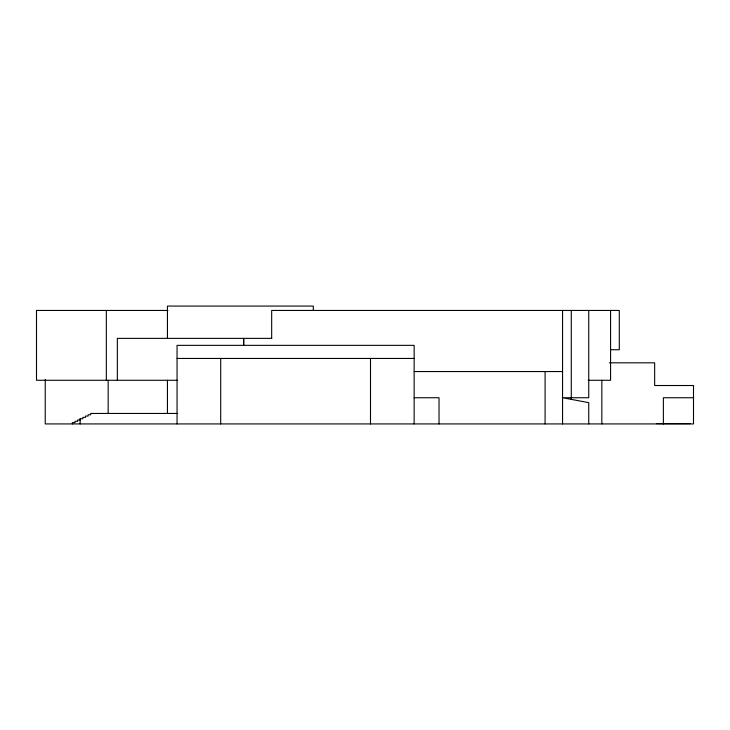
<?xml version="1.0" encoding="UTF-8"?>
<svg xmlns="http://www.w3.org/2000/svg" width="730" height="730" viewBox="0 0 730 730"><rect width="100%" height="100%" fill="white"/><g stroke="black" fill="none" stroke-linecap="round" stroke-linejoin="round"><path stroke-width="1.09" d="M167.927 310.442L36.5 310.442L36.5 380.275L177.39 380.275M271.761 338.373L117.347 338.373L117.347 380.275M610.572 349.725L619.295 349.725L619.295 310.442L271.679 310.442L271.679 338.373M177.052 358.448L414.147 358.448M609.404 362.819L654.655 362.819L654.655 385.513L693.5 385.513L693.5 423.929L45.233 423.929L45.233 379.518M414.147 371.552L562.556 371.552M588.115 380.275L610.572 380.275L610.572 310.442M414.147 397.74L439.031 397.74L439.031 423.929M693.5 397.74L663.378 397.74L663.378 423.929M177.582 413.454L90.712 413.454L90.712 414.759L88.093 414.759L88.093 416.073L85.474 416.073L85.474 417.377L82.855 417.377L82.855 418.691L80.236 418.691M80.236 419.996L77.617 419.996L77.617 421.31L74.998 421.31L74.998 422.615L72.379 422.615L72.379 423.929M656.434 423.619L690.115 423.619M601.839 380.275L601.839 423.929M588.745 310.442L588.745 397.74L562.556 397.74L588.745 402.65L588.745 423.929M571.28 310.442L571.28 399.301M562.556 310.442L562.556 423.929M545.091 371.552L545.091 423.929M414.147 423.929L414.147 345.354L177.052 345.354L177.052 423.929M370.502 358.448L370.502 423.929M313.289 310.442L313.289 306.071L167.444 306.071L167.444 338.373M243.793 338.373L243.793 345.354M243.546 338.373L243.546 345.354M220.697 358.448L220.697 423.929M167.444 380.275L167.444 413.454M108.168 380.275L108.168 413.454M106.334 310.442L106.334 380.275M80.145 418.327L80.145 423.929"/></g></svg>
